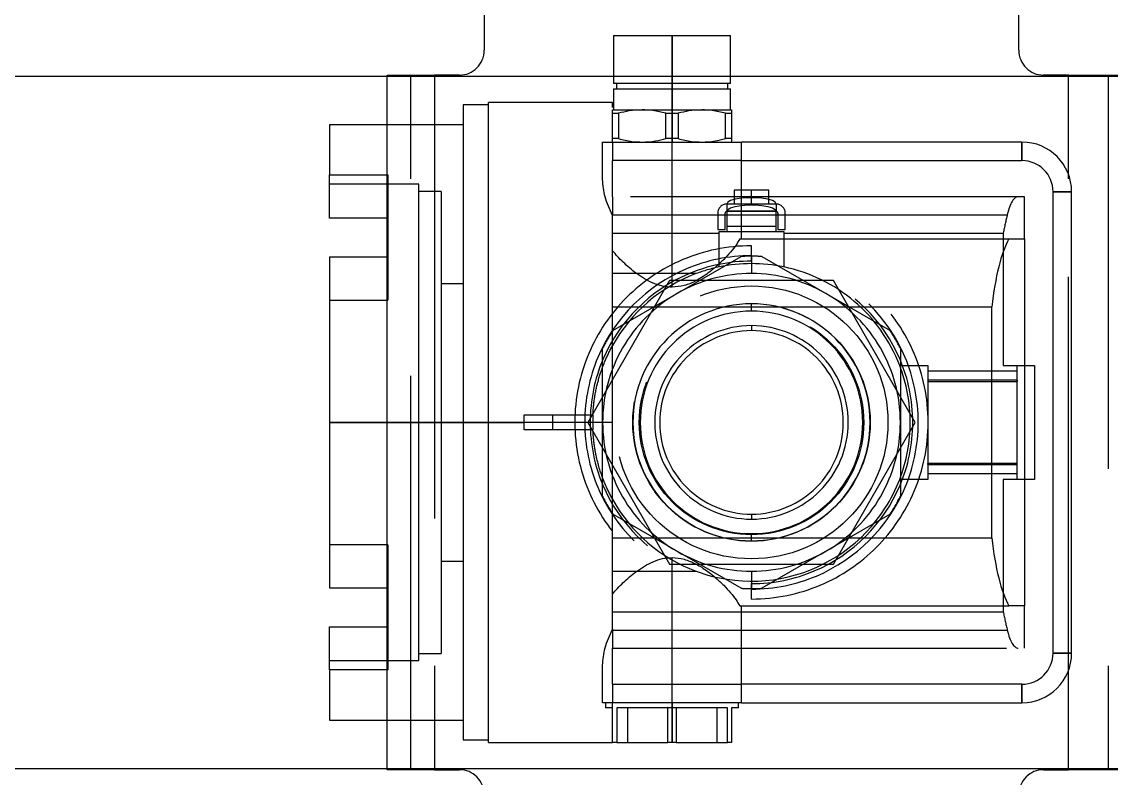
# Model space of a CAD drawing. Header units: metres. Extents: x 0 to 21025, y 0 to 14850.
# Drawn here: x 6086.9 to 6306.4, y 9119.7 to 9272.1 of the extents above; entities that cross this region are included whole.
import ezdxf

# ---------------------------------------------------------------- set-up
doc = ezdxf.new("R2010")
doc.units = ezdxf.units.M
doc.header["$LTSCALE"] = 25
doc.linetypes.add('HIDDEN2', pattern=[4.7625, 3.175, -1.5875])
for name, color, linetype in [('SL1', 8, 'Continuous'), ('SL4', 4, 'Continuous'), ('ST1', 7, 'HIDDEN2')]:
    doc.layers.add(name, color=color, linetype=linetype)

msp = doc.modelspace()

# ---------------------------------------------------------------- linework, layer by layer
at = {"layer": 'SL1'}
for radius, start, end in [(1215.5, 134.237972, 198.531491), (1170.7, 134.797453, 201.234448), (1164.35, 135.073034, 201.439244), (1158.35, 135.318064, 201.542777)]:
    msp.add_arc((7121.687, 8989.894), radius, start, end, dxfattribs=at)
at = {"layer": 'SL4'}
for p, q in [((6206.092, 9269.384), (6206.092, 9259.709)), ((6206.092, 9269.384), (6217.892, 9269.384)), ((6217.892, 9269.384), (6229.692, 9269.384)), ((6217.892, 9259.709), (6217.892, 9269.384)), ((6229.692, 9259.709), (6229.692, 9269.384)), ((5540.514, 9261.149), (6206.092, 9261.149)), ((6160.507, 9251.384), (6160.507, 9261.149)), ((6170.032, 9261.149), (6170.032, 9251.384)), ((6229.692, 9261.149), (6330.271, 9261.149)), ((6297.752, 9241.404), (6297.752, 9261.149)), ((6217.892, 9259.709), (6206.092, 9259.709)), ((6206.682, 9259.709), (6206.682, 9258.634)), ((6229.692, 9259.709), (6217.892, 9259.709)), ((6217.892, 9258.634), (6217.892, 9259.709)), ((6229.102, 9258.634), (6229.102, 9259.709)), ((6206.092, 9258.634), (6206.092, 9254.384)), ((6206.092, 9258.634), (6217.892, 9258.634)), ((6217.892, 9258.634), (6229.692, 9258.634)), ((6217.892, 9254.384), (6217.892, 9258.634)), ((6229.692, 9254.384), (6229.692, 9258.634)), ((6180.892, 9255.384), (6175.772, 9255.384)), ((6175.772, 9255.384), (6175.772, 9191.384)), ((6205.892, 9255.884), (6180.892, 9255.884)), ((6180.892, 9191.384), (6180.892, 9255.884)), ((6205.892, 9254.842), (6205.892, 9255.884)), ((6205.892, 9254.384), (6211.892, 9254.384)), ((6205.892, 9253.691), (6207.129, 9253.691)), ((6205.892, 9248.576), (6205.892, 9253.691)), ((6207.129, 9253.691), (6207.129, 9248.576)), ((6211.892, 9254.384), (6217.892, 9254.384)), ((6216.654, 9248.576), (6216.654, 9253.691)), ((6216.654, 9253.691), (6217.892, 9253.691)), ((6217.892, 9253.691), (6217.892, 9254.384)), ((6217.892, 9254.384), (6223.892, 9254.384)), ((6217.892, 9248.576), (6217.892, 9253.691)), ((6217.892, 9253.691), (6219.129, 9253.691)), ((6219.129, 9253.691), (6219.129, 9248.576)), ((6223.892, 9254.384), (6229.892, 9254.384)), ((6228.654, 9248.576), (6228.654, 9253.691)), ((6228.654, 9253.691), (6229.892, 9253.691)), ((6229.892, 9253.691), (6229.892, 9248.576)), ((6175.772, 9251.384), (6148.892, 9251.384)), ((6148.892, 9251.384), (6148.892, 9241.269)), ((6203.892, 9240.335), (6203.892, 9247.884)), ((6203.892, 9247.884), (6217.892, 9247.884)), ((6207.129, 9248.576), (6205.892, 9248.576)), ((6217.892, 9248.576), (6216.654, 9248.576)), ((6219.129, 9248.576), (6217.892, 9248.576)), ((6217.892, 9247.884), (6217.892, 9248.576)), ((6217.892, 9247.884), (6231.892, 9247.884)), ((6217.892, 9218.634), (6217.892, 9247.884)), ((6229.892, 9248.576), (6228.654, 9248.576)), ((6231.892, 9228.384), (6231.892, 9247.884)), ((6288.392, 9247.884), (6231.892, 9247.884)), ((6288.392, 9247.884), (6288.392, 9244.147)), ((6231.892, 9244.147), (6288.392, 9244.147)), ((6148.892, 9241.269), (6160.592, 9241.269)), ((6148.892, 9232.574), (6148.892, 9241.269)), ((6160.592, 9241.269), (6160.592, 9224.722)), ((6298.392, 9237.884), (6294.655, 9237.884)), ((6294.655, 9144.884), (6294.655, 9237.884)), ((6298.392, 9144.884), (6298.392, 9237.884)), ((6160.592, 9232.574), (6148.892, 9232.574)), ((6160.507, 9224.722), (6160.507, 9232.574)), ((6205.892, 9191.384), (6205.892, 9233.079)), ((6231.52, 9228.384), (6285.756, 9228.384)), ((6285.756, 9228.384), (6288.892, 9228.384)), ((6288.892, 9228.384), (6288.892, 9154.384)), ((6160.592, 9224.722), (6148.892, 9224.722)), ((6148.892, 9224.722), (6148.892, 9191.384)), ((6205.892, 9214.67), (6282.327, 9214.67)), ((6282.327, 9168.097), (6282.327, 9214.67)), ((6148.892, 9191.384), (6175.772, 9191.384)), ((6148.892, 9191.384), (6148.892, 9158.045)), ((6175.772, 9191.384), (6180.892, 9191.384)), ((6175.772, 9191.384), (6175.772, 9127.384)), ((6205.892, 9191.384), (6180.892, 9191.384)), ((6180.892, 9126.884), (6180.892, 9191.384)), ((6205.892, 9149.688), (6205.892, 9191.384)), ((6205.892, 9168.097), (6282.327, 9168.097)), ((6217.892, 9134.884), (6217.892, 9164.133)), ((6148.892, 9158.045), (6160.592, 9158.045)), ((6160.507, 9150.193), (6160.507, 9158.045)), ((6160.592, 9158.045), (6160.592, 9141.498)), ((6231.52, 9154.384), (6285.756, 9154.384)), ((6231.892, 9134.884), (6231.892, 9154.384)), ((6288.892, 9154.384), (6285.756, 9154.384)), ((6148.892, 9150.193), (6160.592, 9150.193)), ((6148.892, 9141.498), (6148.892, 9150.193)), ((6294.655, 9144.884), (6298.392, 9144.884)), ((6148.892, 9141.498), (6148.892, 9131.384)), ((6160.592, 9141.498), (6148.892, 9141.498)), ((6203.892, 9134.884), (6203.892, 9142.432)), ((6297.752, 9121.619), (6297.752, 9141.364)), ((6288.392, 9138.62), (6231.892, 9138.62)), ((6288.392, 9138.62), (6288.392, 9134.884)), ((6217.892, 9134.884), (6203.892, 9134.884)), ((6204.492, 9134.884), (6204.492, 9133.884)), ((6205.892, 9133.884), (6204.492, 9133.884)), ((6205.892, 9126.884), (6205.892, 9133.884)), ((6217.056, 9133.884), (6206.727, 9133.884)), ((6206.727, 9133.884), (6206.727, 9126.884)), ((6217.056, 9126.884), (6217.056, 9133.884)), ((6231.892, 9134.884), (6217.892, 9134.884)), ((6217.892, 9126.884), (6217.892, 9134.884)), ((6229.056, 9133.884), (6218.727, 9133.884)), ((6218.727, 9133.884), (6218.727, 9126.884)), ((6229.056, 9126.884), (6229.056, 9133.884)), ((6231.292, 9133.884), (6229.892, 9133.884)), ((6229.892, 9133.884), (6229.892, 9126.884)), ((6231.292, 9133.884), (6231.292, 9134.884)), ((6231.892, 9134.884), (6288.392, 9134.884)), ((6148.892, 9131.384), (6175.772, 9131.384)), ((6160.507, 9121.619), (6160.507, 9131.384)), ((6170.032, 9131.384), (6170.032, 9121.619)), ((6175.772, 9127.384), (6180.892, 9127.384)), ((6180.892, 9126.884), (6205.892, 9126.884)), ((6206.727, 9126.884), (6205.892, 9126.884)), ((6206.727, 9126.884), (6217.056, 9126.884)), ((6217.892, 9126.884), (6217.056, 9126.884)), ((6218.727, 9126.884), (6217.892, 9126.884)), ((6218.727, 9126.884), (6229.056, 9126.884)), ((6229.892, 9126.884), (6229.056, 9126.884)), ((5540.514, 9121.619), (6330.271, 9121.619))]:
    msp.add_line(p, q, dxfattribs=at)
for centre, radius, start, end in [((6288.392, 9237.884), 10, 0, 90), ((6288.392, 9237.884), 6.264, 0, 90), ((6288.392, 9144.884), 6.264, 270, 0), ((6288.392, 9144.884), 10, 270, 0)]:
    msp.add_arc(centre, radius, start, end, dxfattribs=at)
for centre, start_param, end_param in [((6288.792, 9204.983), 0.4509542, 1.1890085), ((6288.792, 9177.784), 1.9525842, 2.6906385)]:
    msp.add_ellipse(centre, major_axis=(0, 26), ratio=0.2679492, start_param=start_param, end_param=end_param, dxfattribs=at)
for points, knots in [([(6205.892, 9253.691), (6205.892, 9253.91), (6205.892, 9254.3), (6205.892, 9254.358), (6205.892, 9254.384)], [0, 0, 0, 0, 0.5635963, 1, 1, 1, 1]), ([(6211.892, 9254.384), (6211.001, 9254.343), (6209.396, 9254.269), (6207.828, 9253.869), (6207.129, 9253.691)], [0, 0, 0, 0, 0.5546542, 1, 1, 1, 1]), ([(6216.654, 9253.691), (6215.768, 9253.91), (6214.197, 9254.3), (6212.592, 9254.358), (6211.892, 9254.384)], [0, 0, 0, 0, 0.56359635, 1, 1, 1, 1]), ([(6223.892, 9254.384), (6223.001, 9254.343), (6221.396, 9254.269), (6219.828, 9253.869), (6219.129, 9253.691)], [0, 0, 0, 0, 0.5546542, 1, 1, 1, 1]), ([(6228.654, 9253.691), (6227.768, 9253.91), (6226.197, 9254.3), (6224.592, 9254.358), (6223.892, 9254.384)], [0, 0, 0, 0, 0.5635963, 1, 1, 1, 1]), ([(6229.892, 9254.384), (6229.892, 9254.343), (6229.892, 9254.269), (6229.892, 9253.869), (6229.892, 9253.691)], [0, 0, 0, 0, 0.5546542, 1, 1, 1, 1]), ([(6205.892, 9247.884), (6205.892, 9247.925), (6205.892, 9247.999), (6205.892, 9248.398), (6205.892, 9248.576)], [0, 0, 0, 0, 0.5546542, 1, 1, 1, 1]), ([(6207.129, 9248.576), (6208.015, 9248.357), (6209.586, 9247.967), (6211.191, 9247.909), (6211.892, 9247.884)], [0, 0, 0, 0, 0.5635963, 1, 1, 1, 1]), ([(6211.892, 9247.884), (6212.782, 9247.925), (6214.388, 9247.999), (6215.956, 9248.398), (6216.654, 9248.576)], [0, 0, 0, 0, 0.5546542, 1, 1, 1, 1]), ([(6219.129, 9248.576), (6220.015, 9248.357), (6221.586, 9247.967), (6223.191, 9247.909), (6223.892, 9247.884)], [0, 0, 0, 0, 0.56359635, 1, 1, 1, 1]), ([(6223.892, 9247.884), (6224.782, 9247.925), (6226.388, 9247.999), (6227.956, 9248.398), (6228.654, 9248.576)], [0, 0, 0, 0, 0.5546542, 1, 1, 1, 1]), ([(6229.892, 9248.576), (6229.892, 9248.357), (6229.892, 9247.967), (6229.892, 9247.909), (6229.892, 9247.884)], [0, 0, 0, 0, 0.5635963, 1, 1, 1, 1]), ([(6205.892, 9233.079), (6205.317, 9234.342), (6204.182, 9236.839), (6203.988, 9239.179), (6203.892, 9240.335)], [0, 0, 0, 0, 0.5059593, 1, 1, 1, 1]), ([(6231.52, 9228.384), (6231.295, 9227.979), (6230.843, 9227.164), (6229.722, 9225.735), (6228.36, 9224.244), (6226.93, 9222.894), (6225.532, 9221.742), (6224.212, 9220.791), (6222.525, 9219.788), (6220.441, 9218.855), (6218.711, 9218.705), (6217.892, 9218.634)], [0, 0, 0, 0, 0.1267765, 0.2552568, 0.3826691, 0.5056871, 0.5901813, 0.6748362, 0.7574516, 0.8850876, 1, 1, 1, 1]), ([(6217.892, 9218.634), (6217.251, 9218.675), (6216.274, 9218.737), (6215.01, 9219.094), (6213.757, 9219.562), (6212.287, 9220.329), (6210.702, 9221.393), (6209.285, 9222.524), (6207.559, 9224.082), (6206.563, 9225.213), (6205.892, 9225.976)], [0, 0, 0, 0, 0.1170872, 0.1784938, 0.2428411, 0.3683242, 0.4957798, 0.6220642, 0.7450203, 1, 1, 1, 1]), ([(6205.892, 9156.791), (6206.211, 9157.166), (6206.852, 9157.918), (6208.004, 9159.081), (6209.282, 9160.242), (6210.703, 9161.374), (6212.287, 9162.44), (6214.04, 9163.345), (6215.923, 9164.002), (6217.251, 9164.091), (6217.892, 9164.133)], [0, 0, 0, 0, 0.1270909, 0.2552959, 0.3782312, 0.5044942, 0.6319282, 0.7573901, 0.8829313, 1, 1, 1, 1]), ([(6217.892, 9164.133), (6218.712, 9164.065), (6219.973, 9163.961), (6221.573, 9163.388), (6223.147, 9162.65), (6224.924, 9161.51), (6226.757, 9160.037), (6228.36, 9158.523), (6229.722, 9157.032), (6230.843, 9155.604), (6231.295, 9154.788), (6231.52, 9154.384)], [0, 0, 0, 0, 0.1148979, 0.1766566, 0.2427851, 0.3690863, 0.4943726, 0.6173761, 0.7447733, 0.8732385, 1, 1, 1, 1]), ([(6203.892, 9142.432), (6203.988, 9143.588), (6204.182, 9145.928), (6205.317, 9148.425), (6205.892, 9149.688)], [0, 0, 0, 0, 0.4940407, 1, 1, 1, 1])]:
    msp.add_open_spline(points, degree=3, knots=knots, dxfattribs=at)
at = {"layer": 'ST1'}
for p, q in [((6180.032, 9321.384), (6180.032, 9266.384)), ((6287.752, 9266.384), (6287.752, 9321.384)), ((6217.892, 9269.384), (6217.892, 9259.709)), ((6160.507, 9261.149), (6160.507, 9261.384)), ((6160.507, 9261.384), (6170.032, 9261.384)), ((6165.269, 9121.384), (6165.269, 9261.384)), ((6175.032, 9261.384), (6170.032, 9261.384)), ((6170.032, 9261.384), (6170.032, 9121.384)), ((6170.032, 9261.384), (6170.032, 9261.149)), ((6206.092, 9261.149), (6229.692, 9261.149)), ((6297.752, 9261.384), (6292.752, 9261.384)), ((6297.752, 9261.384), (6310.514, 9261.384)), ((6297.752, 9121.384), (6297.752, 9261.384)), ((6297.752, 9261.149), (6297.752, 9261.384)), ((6305.752, 9261.384), (6305.752, 9121.384)), ((6217.892, 9259.709), (6217.892, 9258.634)), ((6217.892, 9258.634), (6217.892, 9254.384)), ((6217.892, 9254.384), (6217.892, 9253.691)), ((6217.892, 9253.691), (6217.892, 9248.576)), ((6160.507, 9232.574), (6160.507, 9251.384)), ((6170.032, 9251.384), (6170.032, 9131.384)), ((6205.892, 9247.884), (6205.892, 9244.147)), ((6217.892, 9248.576), (6217.892, 9247.884)), ((6288.392, 9244.147), (6288.392, 9247.884)), ((6231.892, 9244.147), (6205.892, 9244.147)), ((6205.892, 9236.884), (6205.892, 9244.147)), ((6297.752, 9141.364), (6297.752, 9241.404)), ((6166.892, 9239.384), (6148.892, 9239.384)), ((6166.892, 9191.384), (6166.892, 9239.384)), ((6171.392, 9237.944), (6166.892, 9237.944)), ((6171.392, 9237.944), (6171.392, 9191.384)), ((6233.892, 9238.184), (6230.392, 9238.184)), ((6230.392, 9238.184), (6230.392, 9235.384)), ((6233.892, 9235.384), (6233.892, 9238.184)), ((6237.392, 9238.184), (6233.892, 9238.184)), ((6237.392, 9235.384), (6237.392, 9238.184)), ((6294.655, 9237.884), (6298.392, 9237.884)), ((6288.892, 9236.884), (6205.892, 9236.884)), ((6205.892, 9236.884), (6205.892, 9233.253)), ((6228.892, 9235.384), (6228.892, 9233.935)), ((6238.892, 9235.384), (6228.892, 9235.384)), ((6238.892, 9235.384), (6238.892, 9233.935)), ((6288.892, 9228.384), (6288.892, 9236.884)), ((6205.892, 9233.253), (6285.434, 9233.253)), ((6205.892, 9233.253), (6205.892, 9233.079)), ((6227.092, 9233.584), (6227.092, 9230.284)), ((6228.592, 9230.284), (6228.592, 9233.584)), ((6238.892, 9233.935), (6228.892, 9233.935)), ((6228.892, 9233.935), (6228.892, 9233.884)), ((6238.892, 9233.884), (6228.892, 9233.884)), ((6228.892, 9233.884), (6228.892, 9229.884)), ((6238.892, 9233.935), (6238.892, 9233.884)), ((6238.892, 9229.884), (6238.892, 9233.884)), ((6239.192, 9233.584), (6239.192, 9230.284)), ((6240.692, 9230.284), (6240.692, 9233.584)), ((6238.892, 9230.884), (6228.892, 9230.884)), ((6205.892, 9229.541), (6227.392, 9229.541)), ((6227.092, 9230.284), (6228.592, 9230.284)), ((6227.392, 9229.884), (6240.392, 9229.884)), ((6227.392, 9229.541), (6227.392, 9229.884)), ((6227.392, 9222.716), (6227.392, 9229.541)), ((6239.192, 9230.284), (6240.692, 9230.284)), ((6240.392, 9229.884), (6240.392, 9229.541)), ((6240.392, 9229.541), (6240.392, 9222.716)), ((6240.392, 9229.541), (6284.604, 9229.541)), ((6284.604, 9229.541), (6284.604, 9202.884)), ((6233.892, 9223.884), (6233.892, 9226.984)), ((6233.892, 9224.984), (6233.892, 9226.984)), ((6160.507, 9158.045), (6160.507, 9224.722)), ((6160.592, 9224.722), (6160.592, 9216.028)), ((6205.981, 9209.91), (6231.802, 9224.818)), ((6233.892, 9224.884), (6233.892, 9221.384)), ((6235.981, 9224.818), (6261.802, 9209.91)), ((6217.394, 9219.959), (6200.896, 9191.384)), ((6222.756, 9221.384), (6205.892, 9221.384)), ((6250.389, 9219.959), (6217.394, 9219.959)), ((6266.887, 9191.384), (6250.389, 9219.959)), ((6175.892, 9219.32), (6171.392, 9219.32)), ((6175.892, 9163.448), (6175.892, 9219.32)), ((6148.892, 9216.028), (6160.592, 9216.028)), ((6233.892, 9213.806), (6233.892, 9215.285)), ((6233.892, 9210.884), (6233.892, 9209.884)), ((6203.892, 9176.476), (6203.892, 9206.292)), ((6263.892, 9206.292), (6263.892, 9176.476)), ((6263.754, 9202.884), (6269.392, 9202.884)), ((6269.392, 9202.884), (6269.392, 9199.884)), ((6284.604, 9202.884), (6288.892, 9202.884)), ((6287.392, 9199.884), (6287.392, 9202.884)), ((6288.892, 9202.884), (6290.892, 9202.884)), ((6290.892, 9202.884), (6290.892, 9179.884)), ((6287.392, 9201.684), (6269.392, 9201.684)), ((6287.392, 9199.884), (6269.392, 9199.884)), ((6269.392, 9199.884), (6269.392, 9199.634)), ((6269.392, 9199.634), (6287.392, 9199.634)), ((6269.392, 9199.634), (6269.392, 9183.134)), ((6287.392, 9199.884), (6287.392, 9199.634)), ((6287.392, 9183.134), (6287.392, 9199.634)), ((6175.772, 9191.384), (6148.892, 9191.384)), ((6166.892, 9191.384), (6148.892, 9191.384)), ((6166.892, 9143.384), (6166.892, 9191.384)), ((6166.892, 9191.384), (6171.392, 9191.384)), ((6171.392, 9191.384), (6171.392, 9144.824)), ((6180.892, 9191.384), (6175.772, 9191.384)), ((6180.892, 9191.384), (6188.118, 9191.384)), ((6188.108, 9192.884), (6201.927, 9192.884)), ((6193.892, 9189.884), (6193.892, 9192.884)), ((6200.896, 9191.384), (6217.394, 9162.809)), ((6250.389, 9162.809), (6266.887, 9191.384)), ((6201.927, 9189.884), (6188.108, 9189.884)), ((6269.392, 9182.884), (6269.392, 9183.134)), ((6287.392, 9183.134), (6269.392, 9183.134)), ((6269.392, 9182.884), (6287.392, 9182.884)), ((6269.392, 9182.884), (6269.392, 9179.884)), ((6287.392, 9182.884), (6287.392, 9183.134)), ((6287.392, 9179.884), (6287.392, 9182.884)), ((6269.392, 9179.884), (6263.754, 9179.884)), ((6269.392, 9181.084), (6287.392, 9181.084)), ((6288.892, 9179.884), (6284.604, 9179.884)), ((6284.604, 9179.884), (6284.604, 9153.226)), ((6290.892, 9179.884), (6288.892, 9179.884)), ((6231.802, 9157.949), (6205.981, 9172.857)), ((6233.892, 9172.884), (6233.892, 9171.884)), ((6261.802, 9172.857), (6235.981, 9157.949)), ((6233.892, 9167.482), (6233.892, 9168.961)), ((6160.592, 9166.739), (6148.892, 9166.739)), ((6160.592, 9166.739), (6160.592, 9158.045)), ((6171.392, 9163.448), (6175.892, 9163.448)), ((6217.394, 9162.809), (6250.389, 9162.809)), ((6205.892, 9161.384), (6222.756, 9161.384)), ((6233.892, 9161.384), (6233.892, 9157.884)), ((6233.892, 9155.784), (6233.892, 9158.884)), ((6233.892, 9155.784), (6233.892, 9157.784)), ((6288.892, 9145.884), (6288.892, 9154.384)), ((6205.892, 9153.226), (6284.604, 9153.226)), ((6160.507, 9131.384), (6160.507, 9150.193)), ((6205.892, 9149.688), (6205.892, 9149.515)), ((6205.892, 9149.515), (6285.434, 9149.515)), ((6205.892, 9149.515), (6205.892, 9145.884)), ((6166.892, 9144.824), (6171.392, 9144.824)), ((6205.892, 9138.62), (6205.892, 9145.884)), ((6205.892, 9145.884), (6288.892, 9145.884)), ((6298.392, 9144.884), (6294.655, 9144.884)), ((6148.892, 9143.384), (6166.892, 9143.384)), ((6205.892, 9138.62), (6205.892, 9134.884)), ((6205.892, 9138.62), (6231.892, 9138.62)), ((6288.392, 9134.884), (6288.392, 9138.62)), ((6205.892, 9133.884), (6205.892, 9134.884)), ((6208.892, 9133.884), (6208.892, 9126.884)), ((6217.892, 9133.884), (6217.056, 9133.884)), ((6217.892, 9134.884), (6217.892, 9133.884)), ((6218.727, 9133.884), (6217.892, 9133.884)), ((6217.892, 9133.884), (6217.892, 9126.884)), ((6226.892, 9133.884), (6226.892, 9126.884)), ((6160.507, 9121.384), (6160.507, 9121.619)), ((6170.032, 9121.384), (6160.507, 9121.384)), ((6170.032, 9121.619), (6170.032, 9121.384)), ((6170.032, 9121.384), (6175.032, 9121.384)), ((6292.752, 9121.384), (6297.752, 9121.384)), ((6297.752, 9121.384), (6297.752, 9121.619)), ((6310.514, 9121.384), (6297.752, 9121.384))]:
    msp.add_line(p, q, dxfattribs=at)
at = {"layer": 'ST1', "flags": 128}
for points in [[(6238.892, 9235.384), (6238.689, 9235.748), (6238.098, 9236.083), (6237.166, 9236.362), (6235.969, 9236.561), (6234.603, 9236.665), (6233.18, 9236.665), (6231.815, 9236.561), (6230.617, 9236.362), (6229.685, 9236.083), (6229.094, 9235.748), (6228.892, 9235.384)], [(6228.892, 9233.935), (6229.094, 9234.299), (6229.685, 9234.634), (6230.617, 9234.913), (6231.815, 9235.112), (6233.18, 9235.216), (6234.603, 9235.216), (6235.969, 9235.112), (6237.166, 9234.913), (6238.098, 9234.634), (6238.689, 9234.299), (6238.892, 9233.935)]]:
    msp.add_lwpolyline(points, dxfattribs=at)
at = {"layer": 'ST1'}
for radius in [27.5, 23.926, 22.625]:
    msp.add_circle((6233.892, 9191.384), radius, dxfattribs=at)
for centre, radius, start, end in [((6175.032, 9266.384), 5, 270, 0), ((6292.752, 9266.384), 5, 180, 270), ((6228.892, 9233.584), 1.8, 90, 180), ((6238.892, 9233.584), 1.8, 0, 90), ((6228.892, 9233.584), 0.3, 90, 180), ((6238.892, 9233.584), 0.3, 0, 90), ((6233.892, 9191.384), 35.6, 90, 270), ((6233.892, 9191.384), 35.6, 270, 90), ((6233.892, 9191.384), 33.6, 90, 270), ((6233.892, 9191.384), 32.5, 90, 270), ((6233.892, 9191.384), 33.5, 90, 93.57561), ((6233.892, 9191.384), 33.6, 270, 90), ((6233.892, 9191.384), 33.5, 86.42439, 90), ((6233.892, 9191.384), 32.5, 270, 90), ((6233.892, 9191.384), 32, 101.71976, 110.36413), ((6233.892, 9191.384), 32, 78.28024, 101.71976), ((6233.892, 9191.384), 32, 21.06182, 78.28024), ((6233.892, 9191.384), 32, 110.36413, 151.04498), ((6233.892, 9191.384), 30, 90, 120), ((6233.892, 9191.384), 30, 60, 90), ((6233.892, 9191.384), 30, 120, 180), ((6233.892, 9191.384), 30, 0, 60), ((6233.892, 9191.384), 23.902, 90, 270), ((6233.892, 9191.384), 23.902, 270, 90), ((6233.892, 9191.384), 22.423, 90, 270), ((6233.892, 9191.384), 22.423, 270, 90), ((6233.892, 9191.384), 19.5, 90, 270), ((6233.892, 9191.384), 19.5, 270, 90), ((6233.892, 9191.384), 33.5, 146.42439, 153.57561), ((6233.892, 9191.384), 18.5, 90, 270), ((6233.892, 9191.384), 18.5, 270, 90), ((6233.892, 9191.384), 33.5, 26.42439, 33.57561), ((6233.892, 9191.384), 32, 0, 21.06182), ((6233.892, 9191.384), 32, 177.31328, 180), ((6233.892, 9191.384), 32, 180, 182.68672), ((6233.892, 9191.384), 30, 180, 240), ((6233.892, 9191.384), 30, 300, 0), ((6233.892, 9191.384), 32, 338.93818, 0), ((6233.892, 9191.384), 32, 249.63587, 338.93818), ((6233.892, 9191.384), 33.5, 206.42439, 213.57561), ((6233.892, 9191.384), 32, 208.95502, 249.63587), ((6233.892, 9191.384), 33.5, 326.42439, 333.57561), ((6233.892, 9191.384), 30, 240, 270), ((6233.892, 9191.384), 30, 270, 300), ((6233.892, 9191.384), 33.5, 266.42439, 270), ((6233.892, 9191.384), 33.5, 270, 273.57561), ((6175.032, 9116.384), 5, 0, 90), ((6292.752, 9116.384), 5, 90, 180)]:
    msp.add_arc(centre, radius, start, end, dxfattribs=at)
for centre, major_axis, ratio, start_param, end_param in [((6287.623, 9225.884), (0, 11), 0.2679492, 0, 0.8367183), ((6297.868, 9191.384), (0, 62.5), 0.2679492, 0.8367183, 0.914078), ((6150.879, 9191.384), (0, 64.5), 0.5773503, 4.712389, 4.7356469), ((6150.879, 9191.384), (0, 64.5), 0.5773503, 4.6891311, 4.712389), ((6297.868, 9191.384), (0, 62.5), 0.2679492, 2.2275147, 2.3048743), ((6287.623, 9156.884), (0, 11), 0.2679492, 2.3048743, 3.1415927)]:
    msp.add_ellipse(centre, major_axis=major_axis, ratio=ratio, start_param=start_param, end_param=end_param, dxfattribs=at)
for points, knots in [([(6201.927, 9192.884), (6202.023, 9194.09), (6202.217, 9196.526), (6203.041, 9200.11), (6204.221, 9203.609), (6205.334, 9205.786), (6205.892, 9206.876)], [0, 0, 0, 0, 0.2450998, 0.4948062, 0.7470816, 1, 1, 1, 1]), ([(6205.892, 9175.892), (6205.334, 9176.981), (6204.221, 9179.158), (6203.041, 9182.658), (6202.217, 9186.242), (6202.023, 9188.677), (6201.927, 9189.884)], [0, 0, 0, 0, 0.2529184, 0.5051938, 0.7549002, 1, 1, 1, 1])]:
    msp.add_open_spline(points, degree=3, knots=knots, dxfattribs=at)

doc.saveas('drawing.dxf')
